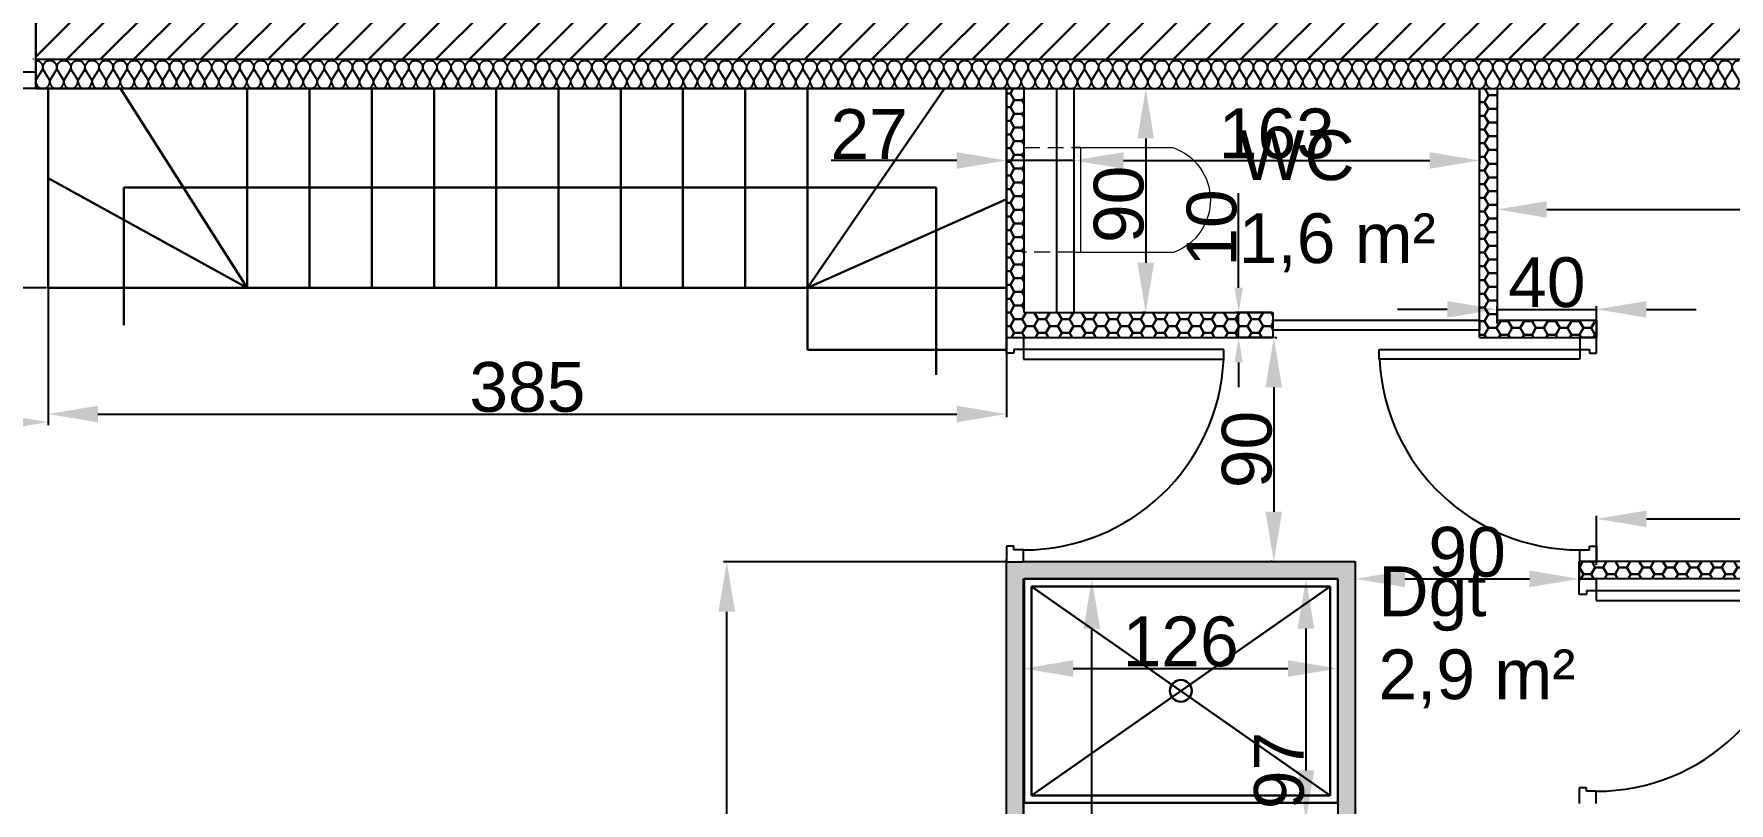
# Model space of a CAD drawing. Header units: millimetres. Extents: x -255 to 11976, y -437 to 3955.
# Drawn here: x 544 to 1225, y 501 to 810 of the extents above; entities that cross this region are included whole.
import ezdxf

# ---------------------------------------------------------------- set-up
doc = ezdxf.new("R2010")
doc.units = ezdxf.units.MM
doc.linetypes.add('INTERROMPU2', pattern=[9.525, 6.35, -3.175])
for name, color, linetype in [('Cloisons', 8, 'Continuous'), ('Cotation', 7, 'Continuous'), ('Escalier', 9, 'Continuous'), ('Isolation', 6, 'Continuous'), ('MenuisInt', 4, 'Continuous'), ('Texte', 7, 'Continuous')]:
    doc.layers.add(name, color=color, linetype=linetype)
doc.layers.add('P-SANITAIRE', color=153, linetype='Continuous', lineweight=18)
doc.styles.get("Standard").update_dxf_attribs({"font": 'Arial.ttf'})
doc.dimstyles.new('ISO-25', dxfattribs={"dimtxt": 2.5, "dimasz": 2.5, "dimexe": 1.25, "dimexo": 0.625, "dimtad": 1, "dimtxsty": 'Standard', "dimcen": 2.5, "dimadec": 0, "dimazin": 0, "dimtfac": 1, "dimtmove": 0, "dimatfit": 3, "dimfxl": 1, "dimarcsym": 0})
pattern_1 = [(0, (0, 2), (4.7625, 2.7496306), [3.175, -6.35]), (120, (0, 2), (-4.7625, 2.7496307), [3.175, -6.35]), (60, (0, 2), (1e-08, 5.4992613), [-6.35, 3.175])]

# ---------------------------------------------------------------- blocks, each defined once
blk = doc.blocks.new('Wc chasse integree')
for p, q in [((-21, 20), (-21, 60.3)), ((21, 20), (21, 59.8))]:
    blk.add_line(p, q)
blk.add_lwpolyline([(-21, 20), (-21, 22.75), (21, 22.75), (21, 20)], close=True)
at = {"linetype": 'INTERROMPU2'}
blk.add_lwpolyline([(-21, 20), (-21, 0), (21, 0), (21, 20)], close=True, dxfattribs=at)
blk.add_arc((-0.09, 52.56), 22.3, 18.94635, 159.69364)
blk = doc.blocks.new('*D56')
at = {"layer": 'Cotation', "color": 0, "lineweight": -2, "transparency": 16777216}
for p, q in [((1132.13, 787.68), (1132.13, 738.51)), ((1459.13, 787.68), (1459.13, 738.51))]:
    blk.add_line(p, q, dxfattribs=at)
at = {"layer": 'Cotation', "color": 0, "lineweight": -3, "transparency": 16777216}
blk.add_line((1152.13, 739.76), (1439.13, 739.76), dxfattribs=at)
at = {"layer": 'Cotation', "color": 0, "lineweight": 30, "transparency": 16777216}
for points in [[(1152.13, 743.1), (1152.13, 736.43), (1132.13, 739.76)], [(1439.13, 743.1), (1439.13, 736.43), (1459.13, 739.76)]]:
    blk.add_solid(points, dxfattribs=at)
at = {"layer": 'Defpoints', "color": 0, "lineweight": 30, "transparency": 16777216}
for p in [(1132.13, 788.31), (1459.13, 788.31), (1459.13, 739.76)]:
    blk.add_point(p, dxfattribs=at)
at = {"layer": 'Cotation', "color": 0, "lineweight": 30, "transparency": 16777216, "insert": (1295.63, 750.52), "char_height": 20, "attachment_point": 5}
blk.add_mtext('327', dxfattribs=at)
blk = doc.blocks.new('*D57')
at = {"layer": 'Cotation', "color": 0, "lineweight": -2, "transparency": 16777216}
for p, q in [((1172.13, 596.93), (1172.13, 616.68)), ((1459.13, 598.93), (1459.13, 616.68))]:
    blk.add_line(p, q, dxfattribs=at)
at = {"layer": 'Cotation', "color": 0, "lineweight": -3, "transparency": 16777216}
blk.add_line((1192.13, 615.43), (1439.13, 615.43), dxfattribs=at)
at = {"layer": 'Cotation', "color": 0, "lineweight": 30, "transparency": 16777216}
for points in [[(1192.13, 618.77), (1192.13, 612.1), (1172.13, 615.43)], [(1439.13, 618.77), (1439.13, 612.1), (1459.13, 615.43)]]:
    blk.add_solid(points, dxfattribs=at)
at = {"layer": 'Defpoints', "color": 0, "lineweight": 30, "transparency": 16777216}
for p in [(1459.13, 615.43), (1172.13, 596.31), (1459.13, 598.31)]:
    blk.add_point(p, dxfattribs=at)
at = {"layer": 'Cotation', "color": 0, "lineweight": 30, "transparency": 16777216, "insert": (1315.63, 626.19), "char_height": 20, "attachment_point": 5}
blk.add_mtext('287', dxfattribs=at)
blk = doc.blocks.new('*D58')
at = {"layer": 'Cotation', "color": 0, "lineweight": -3, "transparency": 16777216}
for p, q in [((1112.13, 699.62), (1092.13, 699.62)), ((1132.13, 699.62), (1172.13, 699.62)), ((1192.13, 699.62), (1212.13, 699.62))]:
    blk.add_line(p, q, dxfattribs=at)
at = {"layer": 'Cotation', "color": 0, "lineweight": -2, "transparency": 16777216}
for p, q in [((1132.13, 693.93), (1132.13, 700.87)), ((1172.13, 693.93), (1172.13, 700.87))]:
    blk.add_line(p, q, dxfattribs=at)
at = {"layer": 'Cotation', "color": 0, "lineweight": 30, "transparency": 16777216}
for points in [[(1112.13, 702.95), (1112.13, 696.29), (1132.13, 699.62)], [(1192.13, 702.95), (1192.13, 696.29), (1172.13, 699.62)]]:
    blk.add_solid(points, dxfattribs=at)
at = {"layer": 'Defpoints', "color": 0, "lineweight": 30, "transparency": 16777216}
for p in [(1172.13, 699.62), (1132.13, 693.31), (1172.13, 693.31)]:
    blk.add_point(p, dxfattribs=at)
at = {"layer": 'Cotation', "color": 0, "lineweight": 30, "transparency": 16777216, "insert": (1152.13, 710.38), "char_height": 20, "attachment_point": 5}
blk.add_mtext('40', dxfattribs=at)
blk = doc.blocks.new('*D59')
at = {"layer": 'Cotation', "color": 0, "lineweight": -2, "transparency": 16777216}
for p, q in [((991.24, 788.31), (989.76, 788.31)), ((990.89, 698.31), (989.76, 698.31))]:
    blk.add_line(p, q, dxfattribs=at)
at = {"layer": 'Cotation', "color": 0, "lineweight": -3, "transparency": 16777216}
blk.add_line((991.01, 768.31), (991.01, 718.31), dxfattribs=at)
at = {"layer": 'Cotation', "color": 0, "lineweight": 30, "transparency": 16777216}
for points in [[(987.68, 768.31), (994.35, 768.31), (991.01, 788.31)], [(987.68, 718.31), (994.35, 718.31), (991.01, 698.31)]]:
    blk.add_solid(points, dxfattribs=at)
at = {"layer": 'Defpoints', "color": 0, "lineweight": 30, "transparency": 16777216}
for p in [(991.87, 788.31), (991.01, 698.31), (991.51, 698.31)]:
    blk.add_point(p, dxfattribs=at)
at = {"layer": 'Cotation', "color": 0, "lineweight": 30, "transparency": 16777216, "insert": (980.25, 741.81), "char_height": 20, "attachment_point": 5, "rotation": 90}
blk.add_mtext('90', dxfattribs=at)
blk = doc.blocks.new('*D63')
at = {"layer": 'Cotation', "color": 0, "lineweight": -2, "transparency": 16777216}
for p, q in [((942.55, 591.31), (970.61, 591.31)), ((942.76, 252.31), (970.61, 252.31))]:
    blk.add_line(p, q, dxfattribs=at)
at = {"layer": 'Cotation', "color": 0, "lineweight": -3, "transparency": 16777216}
blk.add_line((969.36, 272.31), (969.36, 571.31), dxfattribs=at)
at = {"layer": 'Cotation', "color": 0, "lineweight": 30, "transparency": 16777216}
for points in [[(966.02, 571.31), (972.69, 571.31), (969.36, 591.31)], [(966.02, 272.31), (972.69, 272.31), (969.36, 252.31)]]:
    blk.add_solid(points, dxfattribs=at)
at = {"layer": 'Defpoints', "color": 0, "lineweight": 30, "transparency": 16777216}
for p in [(941.93, 591.31), (969.36, 591.31), (942.14, 252.31)]:
    blk.add_point(p, dxfattribs=at)
at = {"layer": 'Cotation', "color": 0, "lineweight": 30, "transparency": 16777216, "insert": (958.59, 421.81), "char_height": 20, "attachment_point": 5, "rotation": 90}
blk.add_mtext('339', dxfattribs=at)
blk = doc.blocks.new('*D64')
at = {"layer": 'Cotation', "color": 0, "lineweight": -2, "transparency": 16777216}
for p, q in [((941.93, 590.68), (941.93, 554.04)), ((1068.13, 590.68), (1068.13, 554.04))]:
    blk.add_line(p, q, dxfattribs=at)
at = {"layer": 'Cotation', "color": 0, "lineweight": -3, "transparency": 16777216}
blk.add_line((961.93, 555.29), (1048.13, 555.29), dxfattribs=at)
at = {"layer": 'Cotation', "color": 0, "lineweight": 30, "transparency": 16777216}
for points in [[(961.93, 558.62), (961.93, 551.95), (941.93, 555.29)], [(1048.13, 558.62), (1048.13, 551.95), (1068.13, 555.29)]]:
    blk.add_solid(points, dxfattribs=at)
at = {"layer": 'Defpoints', "color": 0, "lineweight": 30, "transparency": 16777216}
for p in [(941.93, 591.31), (1068.13, 591.31), (1068.13, 555.29)]:
    blk.add_point(p, dxfattribs=at)
at = {"layer": 'Cotation', "color": 0, "lineweight": 30, "transparency": 16777216, "insert": (1005.03, 566.05), "char_height": 20, "attachment_point": 5}
blk.add_mtext('126', dxfattribs=at)
blk = doc.blocks.new('*D65')
at = {"layer": 'Cotation', "color": 0, "lineweight": -2, "transparency": 16777216}
for p, q in [((1067.51, 591.31), (1054.12, 591.31)), ((1067.51, 494.31), (1054.12, 494.31))]:
    blk.add_line(p, q, dxfattribs=at)
at = {"layer": 'Cotation', "color": 0, "lineweight": -3, "transparency": 16777216}
blk.add_line((1055.37, 571.31), (1055.37, 514.31), dxfattribs=at)
at = {"layer": 'Cotation', "color": 0, "lineweight": 30, "transparency": 16777216}
for points in [[(1052.04, 571.31), (1058.71, 571.31), (1055.37, 591.31)], [(1052.04, 514.31), (1058.71, 514.31), (1055.37, 494.31)]]:
    blk.add_solid(points, dxfattribs=at)
at = {"layer": 'Defpoints', "color": 0, "lineweight": 30, "transparency": 16777216}
for p in [(1068.13, 591.31), (1055.37, 494.31), (1068.13, 494.31)]:
    blk.add_point(p, dxfattribs=at)
at = {"layer": 'Cotation', "color": 0, "lineweight": 30, "transparency": 16777216, "insert": (1044.61, 514.31), "char_height": 20, "attachment_point": 5, "rotation": 90}
blk.add_mtext('97', dxfattribs=at)
blk = doc.blocks.new('*D71')
at = {"layer": 'Cotation', "color": 0, "lineweight": -2, "transparency": 16777216}
for p, q in [((934.51, 598.1), (821.47, 598.1)), ((822.72, 207.31), (822.72, 578.1)), ((934.51, 187.31), (821.47, 187.31))]:
    blk.add_line(p, q, dxfattribs=at)
at = {"layer": 'Cotation', "color": 0, "lineweight": 30, "transparency": 16777216}
for points in [[(819.39, 578.1), (826.05, 578.1), (822.72, 598.1)], [(819.39, 207.31), (826.05, 207.31), (822.72, 187.31)]]:
    blk.add_solid(points, dxfattribs=at)
at = {"layer": 'Defpoints', "color": 0, "lineweight": 30, "transparency": 16777216}
for p in [(822.72, 598.1), (935.13, 598.1), (935.13, 187.31)]:
    blk.add_point(p, dxfattribs=at)
at = {"layer": 'Cotation', "color": 0, "lineweight": 30, "transparency": 16777216, "insert": (812.09, 392.7), "char_height": 20, "attachment_point": 5, "rotation": 90}
blk.add_mtext('411', dxfattribs=at)
blk = doc.blocks.new('*D73')
at = {"layer": 'Cotation', "color": 0, "lineweight": -2, "transparency": 16777216}
for p, q in [((452.13, 787.68), (452.13, 653.05)), ((550.13, 785.68), (550.13, 653.05))]:
    blk.add_line(p, q, dxfattribs=at)
at = {"layer": 'Cotation', "color": 0, "transparency": 16777216}
blk.add_line((472.13, 654.3), (530.13, 654.3), dxfattribs=at)
at = {"layer": 'Cotation', "color": 0, "lineweight": 30, "transparency": 16777216}
for points in [[(472.13, 657.63), (472.13, 650.97), (452.13, 654.3)], [(530.13, 657.63), (530.13, 650.97), (550.13, 654.3)]]:
    blk.add_solid(points, dxfattribs=at)
at = {"layer": 'Defpoints', "color": 0, "lineweight": 30, "transparency": 16777216}
for p in [(452.13, 788.31), (550.13, 786.31), (550.13, 654.3)]:
    blk.add_point(p, dxfattribs=at)
at = {"layer": 'Cotation', "color": 0, "lineweight": 30, "transparency": 16777216, "insert": (501.13, 665.06), "char_height": 20, "attachment_point": 5}
blk.add_mtext('98', dxfattribs=at)
blk = doc.blocks.new('*D74')
at = {"layer": 'Cotation', "color": 0, "lineweight": -2, "transparency": 16777216}
for p, q in [((550.13, 707.68), (550.13, 656.3)), ((935.13, 707.68), (935.13, 656.3))]:
    blk.add_line(p, q, dxfattribs=at)
at = {"layer": 'Cotation', "color": 0, "transparency": 16777216}
blk.add_line((570.13, 657.55), (915.13, 657.55), dxfattribs=at)
at = {"layer": 'Cotation', "color": 0, "lineweight": 30, "transparency": 16777216}
for points in [[(570.13, 660.88), (570.13, 654.22), (550.13, 657.55)], [(915.13, 660.88), (915.13, 654.22), (935.13, 657.55)]]:
    blk.add_solid(points, dxfattribs=at)
at = {"layer": 'Defpoints', "color": 0, "lineweight": 30, "transparency": 16777216}
for p in [(550.13, 708.31), (935.13, 708.31), (935.13, 657.55)]:
    blk.add_point(p, dxfattribs=at)
at = {"layer": 'Cotation', "color": 0, "lineweight": 30, "transparency": 16777216, "insert": (742.63, 668.31), "char_height": 20, "attachment_point": 5}
blk.add_mtext('385', dxfattribs=at)
blk = doc.blocks.new('*D75')
at = {"layer": 'Cotation', "color": 0, "lineweight": -2, "transparency": 16777216}
for p, q in [((962.13, 787.68), (962.13, 758.19)), ((1125.13, 787.68), (1125.13, 758.19)), ((982.13, 759.44), (1105.13, 759.44))]:
    blk.add_line(p, q, dxfattribs=at)
at = {"layer": 'Cotation', "color": 0, "lineweight": 30, "transparency": 16777216}
for points in [[(982.13, 762.77), (982.13, 756.11), (962.13, 759.44)], [(1105.13, 762.77), (1105.13, 756.11), (1125.13, 759.44)]]:
    blk.add_solid(points, dxfattribs=at)
at = {"layer": 'Defpoints', "color": 0, "lineweight": 30, "transparency": 16777216}
for p in [(962.13, 788.31), (1125.13, 788.31), (1125.13, 759.44)]:
    blk.add_point(p, dxfattribs=at)
at = {"layer": 'Cotation', "color": 0, "lineweight": 30, "transparency": 16777216, "insert": (1043.63, 770.2), "char_height": 20, "attachment_point": 5}
blk.add_mtext('163', dxfattribs=at)
blk = doc.blocks.new('*D76')
at = {"layer": 'Cotation', "color": 0, "lineweight": -2, "transparency": 16777216}
for p, q in [((1042.76, 688.31), (1043.72, 688.31)), ((1042.47, 668.31), (1042.47, 618.31)), ((1041.84, 598.31), (1041.22, 598.31))]:
    blk.add_line(p, q, dxfattribs=at)
at = {"layer": 'Cotation', "color": 0, "lineweight": 30, "transparency": 16777216}
for points in [[(1039.13, 668.31), (1045.8, 668.31), (1042.47, 688.31)], [(1039.13, 618.31), (1045.8, 618.31), (1042.47, 598.31)]]:
    blk.add_solid(points, dxfattribs=at)
at = {"layer": 'Defpoints', "color": 0, "lineweight": 30, "transparency": 16777216}
for p in [(1042.13, 688.31), (1042.47, 598.31), (1042.47, 598.31)]:
    blk.add_point(p, dxfattribs=at)
at = {"layer": 'Cotation', "color": 0, "lineweight": 30, "transparency": 16777216, "insert": (1031.71, 643.31), "char_height": 20, "attachment_point": 5, "rotation": 90}
blk.add_mtext('90', dxfattribs=at)
blk = doc.blocks.new('*D77')
at = {"layer": 'Cotation', "color": 0, "lineweight": -2, "transparency": 16777216}
for p, q in [((1075.13, 597.68), (1075.13, 590.06)), ((1165.13, 597.68), (1165.13, 590.06)), ((1095.13, 591.31), (1145.13, 591.31))]:
    blk.add_line(p, q, dxfattribs=at)
at = {"layer": 'Cotation', "color": 0, "lineweight": 30, "transparency": 16777216}
for points in [[(1095.13, 594.64), (1095.13, 587.97), (1075.13, 591.31)], [(1145.13, 594.64), (1145.13, 587.97), (1165.13, 591.31)]]:
    blk.add_solid(points, dxfattribs=at)
at = {"layer": 'Defpoints', "color": 0, "lineweight": 30, "transparency": 16777216}
for p in [(1075.13, 598.31), (1165.13, 598.31), (1165.13, 591.31)]:
    blk.add_point(p, dxfattribs=at)
at = {"layer": 'Cotation', "color": 0, "lineweight": 30, "transparency": 16777216, "insert": (1120.13, 602.07), "char_height": 20, "attachment_point": 5}
blk.add_mtext('90', dxfattribs=at)
blk = doc.blocks.new('*D78')
at = {"layer": 'Cotation', "color": 0, "lineweight": -2, "transparency": 16777216}
for p, q in [((549.51, 788.31), (507.27, 788.31)), ((508.52, 768.31), (508.52, 728.31)), ((549.51, 708.31), (507.27, 708.31))]:
    blk.add_line(p, q, dxfattribs=at)
at = {"layer": 'Cotation', "color": 0, "lineweight": 30, "transparency": 16777216}
for points in [[(505.19, 768.31), (511.86, 768.31), (508.52, 788.31)], [(505.19, 728.31), (511.86, 728.31), (508.52, 708.31)]]:
    blk.add_solid(points, dxfattribs=at)
at = {"layer": 'Defpoints', "color": 0, "lineweight": 30, "transparency": 16777216}
for p in [(550.13, 788.31), (508.52, 708.31), (550.13, 708.31)]:
    blk.add_point(p, dxfattribs=at)
at = {"layer": 'Cotation', "color": 0, "lineweight": 30, "transparency": 16777216, "insert": (497.76, 748.31), "char_height": 20, "attachment_point": 5, "rotation": 90}
blk.add_mtext('80', dxfattribs=at)
blk = doc.blocks.new('*D79')
at = {"layer": 'Cotation', "color": 0, "lineweight": -2, "transparency": 16777216}
for p, q in [((935.13, 787.68), (935.13, 758.19)), ((962.13, 787.68), (962.13, 758.19)), ((915.13, 759.44), (864.69, 759.44)), ((962.13, 759.44), (935.13, 759.44)), ((982.13, 759.44), (1002.13, 759.44))]:
    blk.add_line(p, q, dxfattribs=at)
at = {"layer": 'Cotation', "color": 0, "lineweight": 30, "transparency": 16777216}
for points in [[(915.13, 762.77), (915.13, 756.11), (935.13, 759.44)], [(982.13, 762.77), (982.13, 756.11), (962.13, 759.44)]]:
    blk.add_solid(points, dxfattribs=at)
at = {"layer": 'Defpoints', "color": 0, "lineweight": 30, "transparency": 16777216}
for p in [(935.13, 788.31), (962.13, 788.31), (935.13, 759.44)]:
    blk.add_point(p, dxfattribs=at)
at = {"layer": 'Cotation', "color": 0, "lineweight": 30, "transparency": 16777216, "insert": (879.91, 770.07), "char_height": 20, "attachment_point": 5}
blk.add_mtext('27', dxfattribs=at)
blk = doc.blocks.new('*D82')
at = {"layer": 'Cotation', "color": 0, "lineweight": -2, "transparency": 16777216}
for p, q in [((1028.34, 708.31), (1028.34, 746.3)), ((1041.51, 698.31), (1027.09, 698.31)), ((1028.34, 688.31), (1028.34, 698.31)), ((1041.51, 688.31), (1027.09, 688.31)), ((1028.34, 678.31), (1028.34, 668.31))]:
    blk.add_line(p, q, dxfattribs=at)
at = {"layer": 'Cotation', "color": 0, "lineweight": 30, "transparency": 16777216}
for points in [[(1026.67, 708.31), (1030.01, 708.31), (1028.34, 698.31)], [(1026.67, 678.31), (1030.01, 678.31), (1028.34, 688.31)]]:
    blk.add_solid(points, dxfattribs=at)
at = {"layer": 'Defpoints', "color": 0, "lineweight": 30, "transparency": 16777216}
for p in [(1042.13, 698.31), (1028.34, 688.31), (1042.13, 688.31)]:
    blk.add_point(p, dxfattribs=at)
at = {"layer": 'Cotation', "color": 0, "lineweight": 30, "transparency": 16777216, "insert": (1017.58, 732.3), "char_height": 20, "attachment_point": 5, "rotation": 90}
blk.add_mtext('10', dxfattribs=at)
blk = doc.blocks.new('*U84')
at = {"flags": 128}
for points in [[(0, 1, -0.505863), (0.239, 0.676), (0.009, 0.318, 1.322645), (0.491, 0.318), (0.261, 0.676, -0.505863), (0.5, 1)], [(0.5, 1, -0.505863), (0.739, 0.676), (0.509, 0.318, 1.322645), (0.991, 0.318), (0.761, 0.676, -0.505863), (1, 1)], [(1, 1, -0.505863), (1.239, 0.676), (1.009, 0.318, 1.322645), (1.491, 0.318), (1.261, 0.676, -0.505863), (1.5, 1)], [(1.5, 1, -0.505863), (1.739, 0.676), (1.509, 0.318, 1.322645), (1.991, 0.318), (1.761, 0.676, -0.505863), (2, 1)], [(2, 1, -0.505863), (2.239, 0.676), (2.009, 0.318, 1.322645), (2.491, 0.318), (2.261, 0.676, -0.505863), (2.5, 1)], [(2.5, 1, -0.505863), (2.739, 0.676), (2.509, 0.318, 1.322645), (2.991, 0.318), (2.761, 0.676, -0.505863), (3, 1)], [(3, 1, -0.505863), (3.239, 0.676), (3.009, 0.318, 1.322645), (3.491, 0.318), (3.261, 0.676, -0.505863), (3.5, 1)], [(3.5, 1, -0.505863), (3.739, 0.676), (3.509, 0.318, 1.322645), (3.991, 0.318), (3.761, 0.676, -0.505863), (4, 1)], [(4, 1, -0.505863), (4.239, 0.676), (4.009, 0.318, 1.322645), (4.491, 0.318), (4.261, 0.676, -0.505863), (4.5, 1)], [(4.5, 1, -0.505863), (4.739, 0.676), (4.509, 0.318, 1.322645), (4.991, 0.318), (4.761, 0.676, -0.505863), (5, 1)], [(5, 1, -0.505863), (5.239, 0.676), (5.009, 0.318, 1.322645), (5.491, 0.318), (5.261, 0.676, -0.505863), (5.5, 1)], [(5.5, 1, -0.505863), (5.739, 0.676), (5.509, 0.318, 1.322645), (5.991, 0.318), (5.761, 0.676, -0.505863), (6, 1)], [(6, 1, -0.505863), (6.239, 0.676), (6.009, 0.318, 1.322645), (6.491, 0.318), (6.261, 0.676, -0.505863), (6.5, 1)], [(6.5, 1, -0.505863), (6.739, 0.676), (6.509, 0.318, 1.322645), (6.991, 0.318), (6.761, 0.676, -0.505863), (7, 1)], [(7, 1, -0.505863), (7.239, 0.676), (7.009, 0.318, 1.322645), (7.491, 0.318), (7.261, 0.676, -0.505863), (7.5, 1)], [(7.5, 1, -0.505863), (7.739, 0.676), (7.509, 0.318, 1.322645), (7.991, 0.318), (7.761, 0.676, -0.505863), (8, 1)], [(8, 1, -0.505863), (8.239, 0.676), (8.009, 0.318, 1.322645), (8.491, 0.318), (8.261, 0.676, -0.505863), (8.5, 1)], [(8.5, 1, -0.505863), (8.739, 0.676), (8.509, 0.318, 1.322645), (8.991, 0.318), (8.761, 0.676, -0.505863), (9, 1)], [(9, 1, -0.505863), (9.239, 0.676), (9.009, 0.318, 1.322645), (9.491, 0.318), (9.261, 0.676, -0.505863), (9.5, 1)], [(9.5, 1, -0.505863), (9.739, 0.676), (9.509, 0.318, 1.322645), (9.991, 0.318), (9.761, 0.676, -0.505863), (10, 1)], [(10, 1, -0.505863), (10.239, 0.676), (10.009, 0.318, 1.322645), (10.491, 0.318), (10.261, 0.676, -0.505863), (10.5, 1)], [(10.5, 1, -0.505863), (10.739, 0.676), (10.509, 0.318, 1.322645), (10.991, 0.318), (10.761, 0.676, -0.505863), (11, 1)], [(11, 1, -0.505863), (11.239, 0.676), (11.009, 0.318, 1.322645), (11.491, 0.318), (11.261, 0.676, -0.505863), (11.5, 1)], [(11.5, 1, -0.505863), (11.739, 0.676), (11.509, 0.318, 1.322645), (11.991, 0.318), (11.761, 0.676, -0.505863), (12, 1)], [(12, 1, -0.505863), (12.239, 0.676), (12.009, 0.318, 1.322645), (12.491, 0.318), (12.261, 0.676, -0.505863), (12.5, 1)], [(12.5, 1, -0.505863), (12.739, 0.676), (12.509, 0.318, 1.322645), (12.991, 0.318), (12.761, 0.676, -0.505863), (13, 1)], [(13, 1, -0.505863), (13.239, 0.676), (13.009, 0.318, 1.322645), (13.491, 0.318), (13.261, 0.676, -0.505863), (13.5, 1)], [(13.5, 1, -0.505863), (13.739, 0.676), (13.509, 0.318, 1.322645), (13.991, 0.318), (13.761, 0.676, -0.505863), (14, 1)], [(14, 1, -0.505863), (14.239, 0.676), (14.009, 0.318, 1.322645), (14.491, 0.318), (14.261, 0.676, -0.505863), (14.5, 1)], [(14.5, 1, -0.505863), (14.739, 0.676), (14.509, 0.318, 1.322645), (14.991, 0.318), (14.761, 0.676, -0.505863), (15, 1)], [(15, 1, -0.505863), (15.239, 0.676), (15.009, 0.318, 1.322645), (15.491, 0.318), (15.261, 0.676, -0.505863), (15.5, 1)], [(15.5, 1, -0.505863), (15.739, 0.676), (15.509, 0.318, 1.322645), (15.991, 0.318), (15.761, 0.676, -0.505863), (16, 1)], [(16, 1, -0.505863), (16.239, 0.676), (16.009, 0.318, 1.322645), (16.491, 0.318), (16.261, 0.676, -0.505863), (16.5, 1)], [(16.5, 1, -0.505863), (16.739, 0.676), (16.509, 0.318, 1.322645), (16.991, 0.318), (16.761, 0.676, -0.505863), (17, 1)], [(17, 1, -0.505863), (17.239, 0.676), (17.009, 0.318, 1.322645), (17.491, 0.318), (17.261, 0.676, -0.505863), (17.5, 1)], [(17.5, 1, -0.505863), (17.739, 0.676), (17.509, 0.318, 1.322645), (17.991, 0.318), (17.761, 0.676, -0.505863), (18, 1)], [(18, 1, -0.505863), (18.239, 0.676), (18.009, 0.318, 1.322645), (18.491, 0.318), (18.261, 0.676, -0.505863), (18.5, 1)], [(18.5, 1, -0.505863), (18.739, 0.676), (18.509, 0.318, 1.322645), (18.991, 0.318), (18.761, 0.676, -0.505863), (19, 1)], [(19, 1, -0.505863), (19.239, 0.676), (19.009, 0.318, 1.322645), (19.491, 0.318), (19.261, 0.676, -0.505863), (19.5, 1)], [(19.5, 1, -0.505863), (19.739, 0.676), (19.509, 0.318, 1.322645), (19.991, 0.318), (19.761, 0.676, -0.505863), (20, 1)], [(20, 1, -0.505863), (20.239, 0.676), (20.009, 0.318, 1.322645), (20.491, 0.318), (20.261, 0.676, -0.505863), (20.5, 1)], [(20.5, 1, -0.505863), (20.739, 0.676), (20.509, 0.318, 1.322645), (20.991, 0.318), (20.761, 0.676, -0.505863), (21, 1)], [(21, 1, -0.505863), (21.239, 0.676), (21.009, 0.318, 1.322645), (21.491, 0.318), (21.261, 0.676, -0.505863), (21.5, 1)], [(21.5, 1, -0.505863), (21.739, 0.676), (21.509, 0.318, 1.322645), (21.991, 0.318), (21.761, 0.676, -0.505863), (22, 1)], [(22, 1, -0.505863), (22.239, 0.676), (22.009, 0.318, 1.322645), (22.491, 0.318), (22.261, 0.676, -0.505863), (22.5, 1)], [(22.5, 1, -0.505863), (22.739, 0.676), (22.509, 0.318, 1.322645), (22.991, 0.318), (22.761, 0.676, -0.505863), (23, 1)], [(23, 1, -0.505863), (23.239, 0.676), (23.009, 0.318, 1.322645), (23.491, 0.318), (23.261, 0.676, -0.505863), (23.5, 1)], [(23.5, 1, -0.505863), (23.739, 0.676), (23.509, 0.318, 1.322645), (23.991, 0.318), (23.761, 0.676, -0.505863), (24, 1)], [(24, 1, -0.505863), (24.239, 0.676), (24.009, 0.318, 1.322645), (24.491, 0.318), (24.261, 0.676, -0.505863), (24.5, 1)], [(24.5, 1, -0.505863), (24.739, 0.676), (24.509, 0.318, 1.322645), (24.991, 0.318), (24.761, 0.676, -0.505863), (25, 1)], [(25, 1, -0.505863), (25.239, 0.676), (25.009, 0.318, 1.322645), (25.491, 0.318), (25.261, 0.676, -0.505863), (25.5, 1)], [(25.5, 1, -0.505863), (25.739, 0.676), (25.509, 0.318, 1.322645), (25.991, 0.318), (25.761, 0.676, -0.505863), (26, 1)], [(26, 1, -0.505863), (26.239, 0.676), (26.009, 0.318, 1.322645), (26.491, 0.318), (26.261, 0.676, -0.505863), (26.5, 1)], [(26.5, 1, -0.505863), (26.739, 0.676), (26.509, 0.318, 1.322645), (26.991, 0.318), (26.761, 0.676, -0.505863), (27, 1)], [(27, 1, -0.505863), (27.239, 0.676), (27.009, 0.318, 1.322645), (27.491, 0.318), (27.261, 0.676, -0.505863), (27.5, 1)], [(27.5, 1, -0.505863), (27.739, 0.676), (27.509, 0.318, 1.322645), (27.991, 0.318), (27.761, 0.676, -0.505863), (28, 1)], [(28, 1, -0.505863), (28.239, 0.676), (28.009, 0.318, 1.322645), (28.491, 0.318), (28.261, 0.676, -0.505863), (28.5, 1)], [(28.5, 1, -0.505863), (28.739, 0.676), (28.509, 0.318, 1.322645), (28.991, 0.318), (28.761, 0.676, -0.505863), (29, 1)], [(29, 1, -0.505863), (29.239, 0.676), (29.009, 0.318, 1.322645), (29.491, 0.318), (29.261, 0.676, -0.505863), (29.5, 1)], [(29.5, 1, -0.505863), (29.739, 0.676), (29.509, 0.318, 1.322645), (29.991, 0.318), (29.761, 0.676, -0.505863), (30, 1)], [(30, 1, -0.505863), (30.239, 0.676), (30.009, 0.318, 1.322645), (30.491, 0.318), (30.261, 0.676, -0.505863), (30.5, 1)], [(30.5, 1, -0.505863), (30.739, 0.676), (30.509, 0.318, 1.322645), (30.991, 0.318), (30.761, 0.676, -0.505863), (31, 1)], [(31, 1, -0.505863), (31.239, 0.676), (31.009, 0.318, 1.322645), (31.491, 0.318), (31.261, 0.676, -0.505863), (31.5, 1)], [(31.5, 1, -0.505863), (31.739, 0.676), (31.509, 0.318, 1.322645), (31.991, 0.318), (31.761, 0.676, -0.505863), (32, 1)], [(32, 1, -0.505863), (32.239, 0.676), (32.009, 0.318, 1.322645), (32.491, 0.318), (32.261, 0.676, -0.505863), (32.5, 1)], [(32.5, 1, -0.505863), (32.739, 0.676), (32.509, 0.318, 1.322645), (32.991, 0.318), (32.761, 0.676, -0.505863), (33, 1)], [(33, 1, -0.505863), (33.239, 0.676), (33.009, 0.318, 1.322645), (33.491, 0.318), (33.261, 0.676, -0.505863), (33.5, 1)], [(33.5, 1, -0.505863), (33.739, 0.676), (33.509, 0.318, 1.322645), (33.991, 0.318), (33.761, 0.676, -0.505863), (34, 1)], [(34, 1, -0.505863), (34.239, 0.676), (34.009, 0.318, 1.322645), (34.491, 0.318), (34.261, 0.676, -0.505863), (34.5, 1)], [(34.5, 1, -0.505863), (34.739, 0.676), (34.509, 0.318, 1.322645), (34.991, 0.318), (34.761, 0.676, -0.505863), (35, 1)], [(35, 1, -0.505863), (35.239, 0.676), (35.009, 0.318, 1.322645), (35.491, 0.318), (35.261, 0.676, -0.505863), (35.5, 1)], [(35.5, 1, -0.505863), (35.739, 0.676), (35.509, 0.318, 1.322645), (35.991, 0.318), (35.761, 0.676, -0.505863), (36, 1)], [(36, 1, -0.505863), (36.239, 0.676), (36.009, 0.318, 1.322645), (36.491, 0.318), (36.261, 0.676, -0.505863), (36.5, 1)], [(36.5, 1, -0.505863), (36.739, 0.676), (36.509, 0.318, 1.322645), (36.991, 0.318), (36.761, 0.676, -0.505863), (37, 1)], [(37, 1, -0.505863), (37.239, 0.676), (37.009, 0.318, 1.322645), (37.491, 0.318), (37.261, 0.676, -0.505863), (37.5, 1)], [(37.5, 1, -0.505863), (37.739, 0.676), (37.509, 0.318, 1.322645), (37.991, 0.318), (37.761, 0.676, -0.505863), (38, 1)], [(38, 1, -0.505863), (38.239, 0.676), (38.009, 0.318, 1.322645), (38.491, 0.318), (38.261, 0.676, -0.505863), (38.5, 1)], [(38.5, 1, -0.505863), (38.739, 0.676), (38.509, 0.318, 1.322645), (38.991, 0.318), (38.761, 0.676, -0.505863), (39, 1)], [(39, 1, -0.505863), (39.239, 0.676), (39.009, 0.318, 1.322645), (39.491, 0.318), (39.261, 0.676, -0.505863), (39.5, 1)], [(39.5, 1, -0.505863), (39.739, 0.676), (39.509, 0.318, 1.322645), (39.991, 0.318), (39.761, 0.676, -0.505863), (40, 1)], [(40, 1, -0.505863), (40.239, 0.676), (40.009, 0.318, 1.322645), (40.491, 0.318), (40.261, 0.676, -0.505863), (40.5, 1)], [(40.5, 1, -0.505863), (40.739, 0.676), (40.509, 0.318, 1.322645), (40.991, 0.318), (40.761, 0.676, -0.505863), (41, 1)], [(41, 1, -0.505863), (41.239, 0.676), (41.009, 0.318, 1.322645), (41.491, 0.318), (41.261, 0.676, -0.505863), (41.5, 1)], [(41.5, 1, -0.505863), (41.739, 0.676), (41.509, 0.318, 1.322645), (41.991, 0.318), (41.761, 0.676, -0.505863), (42, 1)], [(42, 1, -0.505863), (42.239, 0.676), (42.009, 0.318, 1.322645), (42.491, 0.318), (42.261, 0.676, -0.505863), (42.5, 1)], [(42.5, 1, -0.505863), (42.739, 0.676), (42.509, 0.318, 1.322645), (42.991, 0.318), (42.761, 0.676, -0.505863), (43, 1)], [(43, 1, -0.505863), (43.239, 0.676), (43.009, 0.318, 1.322645), (43.491, 0.318), (43.261, 0.676, -0.505863), (43.5, 1)], [(43.5, 1, -0.505863), (43.739, 0.676), (43.509, 0.318, 1.322645), (43.991, 0.318), (43.761, 0.676, -0.505863), (44, 1)], [(44, 1, -0.505863), (44.239, 0.676), (44.009, 0.318, 1.322645), (44.491, 0.318), (44.261, 0.676, -0.505863), (44.5, 1)], [(44.5, 1, -0.505863), (44.739, 0.676), (44.509, 0.318, 1.322645), (44.991, 0.318), (44.761, 0.676, -0.505863), (45, 1)], [(45, 1, -0.505863), (45.239, 0.676), (45.009, 0.318, 1.322645), (45.491, 0.318), (45.261, 0.676, -0.505863), (45.5, 1)], [(45.5, 1, -0.505863), (45.739, 0.676), (45.509, 0.318, 1.322645), (45.991, 0.318), (45.761, 0.676, -0.505863), (46, 1)], [(46, 1, -0.505863), (46.239, 0.676), (46.009, 0.318, 1.322645), (46.491, 0.318), (46.261, 0.676, -0.505863), (46.5, 1)], [(46.5, 1, -0.505863), (46.739, 0.676), (46.509, 0.318, 1.322645), (46.991, 0.318), (46.761, 0.676, -0.505863), (47, 1)], [(47, 1, -0.505863), (47.239, 0.676), (47.009, 0.318, 1.322645), (47.491, 0.318), (47.261, 0.676, -0.505863), (47.5, 1)], [(47.5, 1, -0.505863), (47.739, 0.676), (47.509, 0.318, 1.322645), (47.991, 0.318), (47.761, 0.676, -0.505863), (48, 1)], [(48, 1, -0.505863), (48.239, 0.676), (48.009, 0.318, 1.322645), (48.491, 0.318), (48.261, 0.676, -0.505863), (48.5, 1)], [(48.5, 1, -0.505863), (48.739, 0.676), (48.509, 0.318, 1.322645), (48.991, 0.318), (48.761, 0.676, -0.505863), (49, 1)], [(49, 1, -0.505863), (49.239, 0.676), (49.009, 0.318, 1.322645), (49.491, 0.318), (49.261, 0.676, -0.505863), (49.5, 1)], [(49.5, 1, -0.505863), (49.739, 0.676), (49.509, 0.318, 1.322645), (49.991, 0.318), (49.761, 0.676, -0.505863), (50, 1)], [(50, 1, -0.505863), (50.239, 0.676), (50.009, 0.318, 1.322645), (50.491, 0.318), (50.261, 0.676, -0.505863), (50.5, 1)], [(50.5, 1, -0.505863), (50.739, 0.676), (50.509, 0.318, 1.322645), (50.991, 0.318), (50.761, 0.676, -0.505863), (51, 1)], [(51, 1, -0.505863), (51.239, 0.676), (51.009, 0.318, 1.322645), (51.491, 0.318), (51.261, 0.676, -0.505863), (51.5, 1)], [(51.5, 1, -0.505863), (51.739, 0.676), (51.509, 0.318, 1.322645), (51.991, 0.318), (51.761, 0.676, -0.505863), (52, 1)], [(52, 1, -0.505863), (52.239, 0.676), (52.009, 0.318, 1.322645), (52.491, 0.318), (52.261, 0.676, -0.505863), (52.5, 1)], [(52.5, 1, -0.505863), (52.739, 0.676), (52.509, 0.318, 1.322645), (52.991, 0.318), (52.761, 0.676, -0.505863), (53, 1)], [(53, 1, -0.505863), (53.239, 0.676), (53.009, 0.318, 1.322645), (53.491, 0.318), (53.261, 0.676, -0.505863), (53.5, 1)], [(53.5, 1, -0.505863), (53.739, 0.676), (53.509, 0.318, 1.322645), (53.991, 0.318), (53.761, 0.676, -0.505863), (54, 1)], [(54, 1, -0.505863), (54.239, 0.676), (54.009, 0.318, 1.322645), (54.491, 0.318), (54.261, 0.676, -0.505863), (54.5, 1)], [(54.5, 1, -0.505863), (54.739, 0.676), (54.509, 0.318, 1.322645), (54.991, 0.318), (54.761, 0.676, -0.505863), (55, 1)], [(55, 1, -0.505863), (55.239, 0.676), (55.009, 0.318, 1.322645), (55.491, 0.318), (55.261, 0.676, -0.505863), (55.5, 1)], [(55.5, 1, -0.505863), (55.739, 0.676), (55.509, 0.318, 1.322645), (55.991, 0.318), (55.761, 0.676, -0.505863), (56, 1)], [(56, 1, -0.505863), (56.239, 0.676), (56.009, 0.318, 1.322645), (56.491, 0.318), (56.261, 0.676, -0.505863), (56.5, 1)], [(56.5, 1, -0.505863), (56.739, 0.676), (56.509, 0.318, 1.322645), (56.991, 0.318), (56.761, 0.676, -0.505863), (57, 1)], [(57, 1, -0.505863), (57.239, 0.676), (57.009, 0.318, 1.322645), (57.491, 0.318), (57.261, 0.676, -0.505863), (57.5, 1)], [(57.5, 1, -0.505863), (57.739, 0.676), (57.509, 0.318, 1.322645), (57.991, 0.318), (57.761, 0.676, -0.505863), (58, 1)], [(58, 1, -0.505863), (58.239, 0.676), (58.009, 0.318, 1.322645), (58.491, 0.318), (58.261, 0.676, -0.505863), (58.5, 1)], [(58.5, 1, -0.505863), (58.739, 0.676), (58.509, 0.318, 1.322645), (58.991, 0.318), (58.761, 0.676, -0.505863), (59, 1)], [(59, 1, -0.505863), (59.239, 0.676), (59.009, 0.318, 1.322645), (59.491, 0.318), (59.261, 0.676, -0.505863), (59.5, 1)], [(59.5, 1, -0.505863), (59.739, 0.676), (59.509, 0.318, 1.322645), (59.991, 0.318), (59.761, 0.676, -0.505863), (60, 1)], [(60, 1, -0.505863), (60.239, 0.676), (60.009, 0.318, 1.322645), (60.491, 0.318), (60.261, 0.676, -0.505863), (60.5, 1)]]:
    blk.add_lwpolyline(points, format="xyb", dxfattribs=at)

msp = doc.modelspace()

# ---------------------------------------------------------------- hatches: boundary and pattern name
at = {"lineweight": 30, "transparency": 33554687}
h = msp.add_hatch(dxfattribs=at)
h.set_pattern_fill('ANSI31', color=256, scale=3)
h.paths.add_polyline_path([(291.135, 820.308), (1.135, 820.308), (1.135, 726.308), (21.135, 726.308), (21.135, 800.308), (1231.135, 800.137), (1231.135, 820.308), (1181.135, 820.308), (1091.135, 820.308), (545.135, 820.308), (545.135, 800.104), (452.135, 800.308), (452.135, 820.308)])
h.paths.add_polyline_path([(1.135, 444.308), (21.135, 444.308), (21.135, 596.308), (1.135, 596.308)])
h.paths.add_polyline_path([(21.135, 240.308), (21.135, 314.308), (1.135, 314.308), (1.135, 300.308), (1.135, 220.308), (86.135, 220.308), (86.135, 240.308)])
h.paths.add_polyline_path([(351.135, 220.308), (351.135, 0.308), (445.135, 0.308), (445.135, 20.308), (371.135, 20.308), (371.135, 220.308), (371.135, 240.308), (266.135, 240.308), (266.135, 220.308)])
h.paths.add_polyline_path([(845.135, 20.308), (845.135, 0.308), (955.135, 0.308), (955.135, 20.308)])
h.paths.add_polyline_path([(1061.135, 20.308), (1061.135, 0.308), (1141.135, 0.308), (1141.135, 75.308), (1121.135, 75.308), (1121.135, 20.308)])
h.paths.add_polyline_path([(1121.135, 145.308), (1141.135, 145.308), (1141.135, 220.308), (1226.135, 220.308), (1226.135, 240.308), (1121.135, 240.308)])
h.paths.add_polyline_path([(1491.135, 220.308), (1491.135, 820.308), (1301.135, 820.308), (1301.135, 800.308), (1471.135, 800.308), (1471.135, 240.308), (1406.135, 240.308), (1406.135, 220.308)])
at = {"layer": 'Cloisons', "lineweight": 30, "transparency": 33554687}
h = msp.add_hatch(dxfattribs=at)
h.set_pattern_fill('HONEY', color=256)
h.paths.add_polyline_path([(1042.135, 698.308), (942.135, 698.308), (942.135, 788.308), (935.135, 788.308), (935.135, 688.308), (1042.135, 688.308)])
h = msp.add_hatch(dxfattribs=at)
h.set_pattern_fill('HONEY', color=256)
h.set_pattern_definition(pattern_1)
h.paths.add_polyline_path([(1172.135, 695.308), (1132.135, 695.308), (1132.135, 788.308), (1125.135, 788.308), (1125.135, 688.308), (1132.135, 688.308), (1172.135, 688.308)])
h = msp.add_hatch(dxfattribs=at)
h.set_pattern_fill('HONEY', color=256)
h.paths.add_polyline_path([(941.929, 591.308), (1068.135, 591.308), (1068.135, 494.308), (1074.925, 494.308), (1074.925, 501.308), (1075.135, 598.308), (941.925, 598.308), (941.925, 598.098), (935.135, 598.098), (935.135, 252.308), (941.929, 252.308)])
h = msp.add_hatch(dxfattribs=at)
h.set_pattern_fill('HONEY', color=256)
h.set_pattern_definition(pattern_1)
h.paths.add_polyline_path([(1459.135, 598.308), (1172.135, 598.308), (1172.135, 598.098), (1165.135, 598.098), (1165.135, 591.308), (1171.925, 591.308), (1459.135, 591.308)])
h.paths.add_polyline_path([(1418.611, 593.228), (1418.611, 596.422), (1413.459, 596.422), (1413.459, 593.228)], flags=24)
h = msp.add_hatch(dxfattribs=at)
h.set_pattern_fill('HONEY', color=256)
h.paths.add_polyline_path([(935.135, 212.308), (935.135, 185.308), (942.135, 185.308), (942.135, 189.308), (942.135, 212.308)])
h.paths.add_polyline_path([(1009.402, 277.639), (1102.622, 277.639), (1102.622, 318.85), (1009.402, 318.85)], flags=9)
h.paths.add_polyline_path([(979.379, 393.479), (979.379, 450.136), (938.167, 450.136), (938.167, 393.479)], flags=9)
h.paths.add_polyline_path([(1065.396, 493.755), (1065.396, 534.86), (1024.185, 534.86), (1024.185, 493.755)], flags=9)
h.paths.add_polyline_path([(1153.597, 345.524), (1153.597, 402.182), (1112.386, 402.182), (1112.386, 345.524)], flags=9)
h.paths.add_polyline_path([(1028.321, 449.573), (1053.874, 449.573), (1053.874, 490.784), (1028.321, 490.784)], flags=9)

# ---------------------------------------------------------------- linework, layer by layer
at = {"lineweight": 30}
msp.add_line((545.135, 788.308), (545.135, 820.308), dxfattribs=at)
msp.add_line((545.135, 800.104), (1231.135, 800.137))
at = {"layer": 'Cloisons'}
for p, q in [((935.135, 686.308), (935.135, 788.308)), ((942.135, 788.308), (935.135, 788.308)), ((942.135, 698.308), (942.135, 788.308)), ((955.135, 788.308), (955.135, 698.308)), ((962.135, 788.308), (962.135, 698.308)), ((1125.135, 688.308), (1125.135, 788.308)), ((1125.135, 788.308), (1132.135, 788.308)), ((1132.135, 788.308), (1132.135, 695.308)), ((942.135, 698.308), (1042.135, 698.308)), ((1042.135, 698.308), (1042.135, 688.308)), ((1132.135, 695.308), (1172.135, 695.308)), ((935.135, 688.308), (1042.135, 688.308)), ((1125.135, 688.308), (1172.135, 688.308)), ((935.135, 250.308), (935.135, 599.308)), ((942.135, 598.308), (1075.135, 598.308)), ((1075.135, 598.308), (1075.135, 494.308)), ((1459.135, 598.308), (1165.135, 598.308)), ((1165.135, 591.308), (1165.135, 598.308)), ((941.929, 591.308), (1068.135, 591.308)), ((1068.135, 591.308), (1068.135, 494.308)), ((1459.135, 591.308), (1165.135, 591.308))]:
    msp.add_line(p, q, dxfattribs=at)
at = {"layer": 'Cloisons', "lineweight": 30}
for p, q in [((1172.135, 695.308), (1172.135, 688.308)), ((941.929, 591.308), (941.929, 252.308))]:
    msp.add_line(p, q, dxfattribs=at)
at = {"layer": 'Escalier', "lineweight": 30}
for p, q in [((550.135, 788.308), (550.135, 708.308)), ((550.135, 788.308), (935.135, 788.308)), ((579.135, 788.308), (630.135, 708.308)), ((630.135, 708.308), (630.135, 788.308)), ((655.135, 788.308), (655.135, 708.308)), ((680.135, 708.308), (680.135, 788.308)), ((705.135, 788.308), (705.135, 708.308)), ((730.135, 708.308), (730.135, 788.308)), ((755.135, 788.308), (755.135, 708.308)), ((780.135, 708.308), (780.135, 788.308)), ((805.135, 788.308), (805.135, 708.308)), ((830.135, 708.308), (830.135, 788.308)), ((855.135, 708.308), (855.135, 788.308)), ((910.135, 788.308), (855.135, 708.308)), ((935.135, 683.308), (935.135, 788.308)), ((550.135, 752.308), (630.135, 708.308)), ((580.575, 693.269), (580.575, 748.568)), ((580.575, 748.568), (906.84, 748.568)), ((935.135, 743.863), (855.135, 708.308)), ((906.84, 748.568), (906.84, 673.308)), ((550.135, 708.308), (855.135, 708.308)), ((855.135, 708.308), (855.135, 683.308)), ((855.135, 708.308), (935.135, 708.308)), ((855.135, 683.308), (935.135, 683.308))]:
    msp.add_line(p, q, dxfattribs=at)
at = {"layer": 'Isolation'}
msp.add_line((545.135, 788.308), (1231.135, 788.308), dxfattribs=at)
at = {"layer": 'MenuisInt'}
for p, q in [((538.83, 795.098), (545.135, 795.098)), ((545.135, 795.098), (545.135, 788.308)), ((545.135, 788.308), (540.285, 788.308)), ((1042.135, 691.308), (1042.135, 695.308)), ((1042.135, 695.308), (1125.135, 695.308)), ((1125.135, 695.308), (1125.135, 691.308)), ((935.135, 682.003), (935.135, 688.308)), ((935.135, 688.308), (941.925, 688.308)), ((941.925, 688.308), (941.925, 683.458)), ((1125.135, 691.308), (1042.135, 691.308)), ((1172.135, 688.308), (1165.345, 688.308)), ((1165.345, 688.308), (1165.345, 683.458)), ((1172.135, 682.003), (1172.135, 688.308)), ((938.045, 682.003), (935.135, 682.003)), ((941.925, 683.458), (938.045, 683.458)), ((938.045, 683.458), (938.045, 682.003)), ((941.925, 683.458), (941.925, 679.578)), ((1022.435, 683.458), (941.925, 683.458)), ((1022.435, 679.578), (1022.435, 683.458)), ((1084.835, 679.578), (1084.835, 683.458)), ((1084.835, 683.458), (1165.345, 683.458)), ((1165.345, 683.458), (1169.225, 683.458)), ((1165.345, 683.458), (1165.345, 679.578)), ((1169.225, 683.458), (1169.225, 682.003)), ((1169.225, 682.003), (1172.135, 682.003)), ((941.925, 679.578), (1022.435, 679.578)), ((1165.345, 679.578), (1084.835, 679.578)), ((938.045, 604.403), (935.135, 604.403)), ((935.135, 604.403), (935.135, 598.098)), ((938.045, 602.948), (938.045, 604.403)), ((941.925, 602.948), (938.045, 602.948)), ((941.925, 598.098), (941.925, 602.948)), ((1165.345, 598.098), (1165.345, 602.948)), ((1165.345, 602.948), (1169.225, 602.948)), ((1169.225, 602.948), (1169.225, 604.403)), ((1169.225, 604.403), (1172.135, 604.403)), ((1172.135, 604.403), (1172.135, 598.098)), ((935.135, 598.098), (941.925, 598.098)), ((1172.135, 598.098), (1165.345, 598.098)), ((1165.135, 585.003), (1165.135, 591.308)), ((1165.135, 591.308), (1171.925, 591.308)), ((1171.925, 586.458), (1168.045, 586.458)), ((1168.045, 586.458), (1168.045, 585.003)), ((1171.925, 591.308), (1171.925, 586.458)), ((1171.925, 586.458), (1171.925, 582.578)), ((1252.435, 586.458), (1171.925, 586.458)), ((1168.045, 585.003), (1165.135, 585.003)), ((1171.925, 582.578), (1252.435, 582.578)), ((1168.045, 507.403), (1165.135, 507.403)), ((1165.135, 507.403), (1165.135, 501.098)), ((1168.045, 505.948), (1168.045, 507.403)), ((1171.925, 505.948), (1168.045, 505.948)), ((1171.925, 501.098), (1171.925, 505.948))]:
    msp.add_line(p, q, dxfattribs=at)
for centre, start, end in [((941.925, 683.458), 270, 357.237688), ((1165.345, 683.458), 182.762312, 270), ((1171.925, 586.458), 270, 357.237688)]:
    msp.add_arc(centre, 80.51, start, end, dxfattribs=at)
at = {"layer": 'P-SANITAIRE', "lineweight": 30}
for p, q in [((942.135, 591.308), (1068.135, 591.308)), ((942.135, 501.308), (942.135, 591.308)), ((945.135, 588.308), (945.135, 504.308)), ((1065.135, 588.308), (945.135, 588.308)), ((945.135, 504.308), (1065.135, 588.308)), ((945.135, 588.308), (1065.135, 504.308)), ((1065.135, 588.308), (1065.135, 504.308)), ((1068.135, 591.308), (1068.135, 501.308)), ((945.135, 504.308), (1065.135, 504.308)), ((1068.135, 501.308), (942.135, 501.308))]:
    msp.add_line(p, q, dxfattribs=at)
msp.add_circle((1005.135, 546.308), 4.384, dxfattribs=at)

# ---------------------------------------------------------------- block references
at = {"layer": 'Isolation', "lineweight": 30, "xscale": 11.30975603551797, "yscale": 11.30975603551797, "zscale": 11.30975603551797}
msp.add_blockref('*U84', (545.134, 788.308), dxfattribs=at)
at = {"layer": 'P-SANITAIRE', "lineweight": 9, "xscale": -1, "rotation": 270}
msp.add_blockref('Wc chasse integree', (942.135, 743.627), dxfattribs=at)

# ---------------------------------------------------------------- texts
at = {"layer": 'Texte', "lineweight": 30, "char_height": 20, "attachment_point": 1}
for s, width, heights, insert in [('WC\\P1,6 m²', 95.84335, [100.171], (1028.365, 771.553)), ('Dgt\\P2,9 m²', 91.78901, [92.603], (1084.45, 596.308))]:
    msp.add_mtext_dynamic_manual_height_columns(s, width=width, gutter_width=12.5, heights=heights, dxfattribs=dict(at, insert=insert))

# ---------------------------------------------------------------- dimensions: what is measured, and where the dimension line sits
at = {"layer": 'Cotation', "lineweight": 30}
for base, p1, p2, override, picture, middle in [((550.135, 654.3), (452.135, 788.308), (550.135, 786.308), {"dimtxt": 20, "dimasz": 20, "dimlwd": 65535}, '*D73', (501.135, 665.061)), ((935.135, 759.441), (962.135, 788.308), (935.135, 788.308), {"dimtxt": 20, "dimasz": 20}, '*D79', (879.912, 770.066)), ((1459.135, 739.762), (1132.135, 788.308), (1459.135, 788.308), {"dimtxt": 20, "dimasz": 20, "dimlwd": 65533}, '*D56', (1295.635, 750.523)), ((1172.135, 699.621), (1132.135, 693.308), (1172.135, 693.308), {"dimtxt": 20, "dimasz": 20, "dimlwd": 65533}, '*D58', (1152.135, 710.382)), ((935.135, 657.55), (550.135, 708.308), (935.135, 708.308), {"dimtxt": 20, "dimasz": 20, "dimlwd": 65535}, '*D74', (742.635, 668.311)), ((1459.135, 615.432), (1172.135, 596.308), (1459.135, 598.308), {"dimtxt": 20, "dimasz": 20, "dimlwd": 65533}, '*D57', (1315.635, 626.193)), ((1165.135, 591.308), (1075.135, 598.308), (1165.135, 598.308), {"dimtxt": 20, "dimasz": 20}, '*D77', (1120.135, 602.069))]:
    dim = msp.add_linear_dim(base=base, p1=p1, p2=p2, dimstyle='ISO-25', override=override, dxfattribs=at)
    dim.commit()
    dim.dimension.update_dxf_attribs({"geometry": picture, "text_midpoint": middle})
for base, p1, p2, override, picture, middle in [((508.524, 708.308), (550.135, 788.308), (550.135, 708.308), {"dimtxt": 20, "dimasz": 20}, '*D78', (497.763, 748.308)), ((1042.468, 598.308), (1042.135, 688.308), (1042.468, 598.308), {"dimtxt": 20, "dimasz": 20}, '*D76', (1031.706, 643.308)), ((822.72, 598.098), (935.135, 187.308), (935.135, 598.098), {"dimtxt": 20, "dimasz": 20, "dimdec": 0}, '*D71', (812.095, 392.703)), ((969.356, 591.308), (942.136, 252.308), (941.929, 591.308), {"dimtxt": 20, "dimasz": 20, "dimlwd": 65533}, '*D63', (958.595, 421.808))]:
    dim = msp.add_linear_dim(base=base, p1=p1, p2=p2, angle=90, dimstyle='ISO-25', override=override, dxfattribs=at)
    dim.commit()
    dim.dimension.update_dxf_attribs({"geometry": picture, "text_midpoint": middle})
for base, p1, p2, override, picture, middle in [((1125.135, 759.441), (962.135, 788.308), (1125.135, 788.308), {"dimtxt": 20, "dimasz": 20}, '*D75', (1043.635, 759.441)), ((1068.135, 555.286), (941.929, 591.308), (1068.135, 591.308), {"dimtxt": 20, "dimasz": 20, "dimdec": 0, "dimlwd": 65533}, '*D64', (1005.032, 555.286))]:
    dim = msp.add_linear_dim(base=base, p1=p1, p2=p2, dimstyle='ISO-25', override=override, dxfattribs=at)
    dim.commit()
    dim.dimension.update_dxf_attribs({"geometry": picture, "text_midpoint": middle, "dimtype": 160})
for base, p1, p2, override, picture, middle in [((991.013, 698.308), (991.87, 788.308), (991.513, 698.308), {"dimtxt": 20, "dimasz": 20, "dimlwd": 65533}, '*D59', (991.013, 741.808)), ((1028.339, 688.308), (1042.135, 698.308), (1042.135, 688.308), {"dimtxt": 20, "dimasz": 10}, '*D82', (1028.339, 732.302)), ((1055.374, 494.308), (1068.135, 591.308), (1068.135, 494.308), {"dimtxt": 20, "dimasz": 20, "dimlwd": 65533}, '*D65', (1055.374, 514.308))]:
    dim = msp.add_linear_dim(base=base, p1=p1, p2=p2, angle=90, dimstyle='ISO-25', override=override, dxfattribs=at)
    dim.commit()
    dim.dimension.update_dxf_attribs({"geometry": picture, "text_midpoint": middle, "dimtype": 160})

doc.saveas('drawing.dxf')
